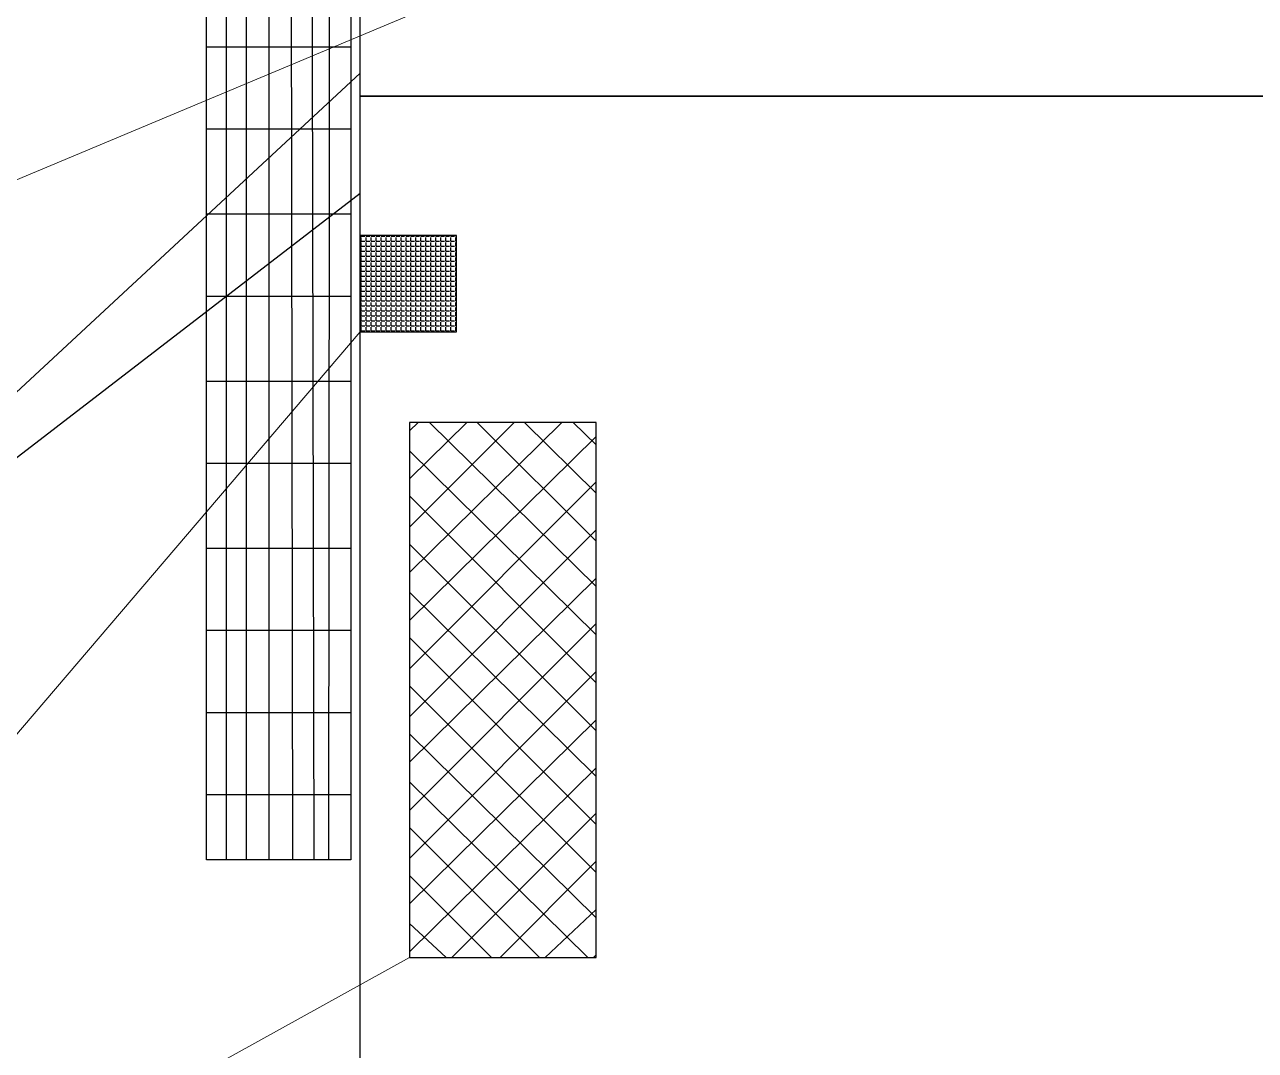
# Model space of a CAD drawing. Header units: millimetres. Extents: x 3050 to 430575, y -569542 to 36130.
# Drawn here: x 313035 to 313897, y -471014 to -470296 of the extents above; entities that cross this region are included whole.
import ezdxf

# ---------------------------------------------------------------- set-up
doc = ezdxf.new("R2010")
doc.units = ezdxf.units.MM
doc.layers.add('PDF _Геометрия', color=7, linetype='Continuous')
doc.layers.add('Стены отделка', color=7, linetype='Continuous', lineweight=30)

# ---------------------------------------------------------------- blocks, each defined once
blk = doc.blocks.new('ТХ3 4 этаж')
at = {"layer": 'PDF _Геометрия', "lineweight": 25}
h = blk.add_hatch(dxfattribs=at)
h.set_pattern_fill('ANGLE', color=5)
h.set_pattern_definition([(0, (-197403.079, -206052.264), (0, 6.985), [5.08, -1.905]), (90, (-197403.079, -206052.264), (-6.985, 4e-16), [5.08, -1.905])])
h.paths.add_polyline_path([(43006.9, -56973.7), (43141.7, -56973.7), (43141.7, -56838.9), (43006.9, -56838.9)])
at = {"color": 5, "lineweight": 25}
blk.add_line((41941.5, -57599.3), (43006.9, -56611.3), dxfattribs=at)
at = {"layer": 'PDF _Геометрия', "color": 5, "lineweight": 25}
for points in [[(44349.4, -54125.5), (44349.4, -56643.6), (43006.9, -56643.6), (43006.9, -54125.5)], [(42994.1, -54313.2), (42993.6, -57713.2), (42791.4, -57713.2), (42791.8, -54313.2)], [(44349.4, -56643.6), (44349.4, -59161.8), (43006.9, -59161.8), (43006.9, -56643.6)], [(43006.9, -56973.7), (43141.7, -56973.7), (43141.7, -56838.9), (43006.9, -56838.9)], [(43337.4, -57849.9), (43337.4, -57100.4), (43075.7, -57100.4), (43075.7, -57849.9)]]:
    blk.add_lwpolyline(points, close=True, dxfattribs=at)
for points in [[(42819.6, -57713.2), (42819.6, -54313.2)], [(42847.4, -57713.2), (42847.4, -54313.2)], [(42879.1, -57713.2), (42879.1, -54313.2)], [(42912.4, -57713.2), (42907.2, -54313.2)], [(42942.4, -57713.2), (42935.1, -54313.2)], [(42962.6, -57713.2), (42966.1, -54313.2)], [(42791.8, -56574.6), (42994.1, -56574.6)], [(42791.8, -56689.6), (42994.1, -56689.6)], [(43006.9, -56780), (41941.5, -57599.3), (41031.5, -57599.3)], [(42791.8, -56808.6), (42994.1, -56808.6)], [(42791.8, -56923.6), (42994.1, -56923.6)], [(42791.8, -57042.5), (42994.1, -57042.5)], [(43075.7, -57310.6), (43289.1, -57100.4)], [(43075.7, -57247.1), (43222.4, -57100.4)], [(43075.7, -57179.7), (43156.2, -57100.4)], [(43075.7, -57112.3), (43087.8, -57100.4)], [(43103.8, -57100.4), (43337.4, -57330.4)], [(43170.8, -57100.4), (43337.4, -57267)], [(43236.7, -57100.4), (43337.4, -57199.6)], [(43305.1, -57100.4), (43337.4, -57132.1)], [(43075.7, -57378), (43337.4, -57120.2)], [(43075.7, -57140.1), (43337.4, -57397.8)], [(42791.8, -57157.5), (42994.1, -57157.5)], [(43075.7, -57445.4), (43337.4, -57183.7)], [(43075.7, -57203.5), (43337.4, -57465.2)], [(43075.7, -57512.8), (43337.4, -57251.1)], [(43075.7, -57270.9), (43337.4, -57532.6)], [(42791.8, -57276.5), (42994.1, -57276.5)], [(43075.7, -57576.3), (43337.4, -57318.5)], [(43075.7, -57338.3), (43337.4, -57596.1)], [(42791.8, -57391.5), (42994.1, -57391.5)], [(43075.7, -57643.7), (43337.4, -57382)], [(43075.7, -57401.8), (43337.4, -57663.5)], [(43075.7, -57711.1), (43337.4, -57449.4)], [(43075.7, -57469.2), (43337.4, -57730.9)], [(42791.4, -57506.5), (42993.7, -57506.5)], [(43075.7, -57774.5), (43337.4, -57516.8)], [(43075.7, -57536.6), (43337.4, -57794.4)], [(43075.7, -57842), (43337.4, -57584.2)], [(43075.7, -57604), (43325.5, -57849.9)], [(42791.4, -57621.5), (42993.6, -57621.5)], [(43135.1, -57849.9), (43337.4, -57647.6)], [(43075.7, -57667.5), (43258.1, -57849.9)], [(43202.6, -57849.9), (43337.4, -57715.1)], [(43075.7, -57734.9), (43190.7, -57849.9)], [(43266, -57849.9), (43337.4, -57782.5)], [(43075.7, -57802.3), (43127.2, -57849.9)], [(43333.4, -57849.9), (43337.4, -57845.9)]]:
    blk.add_lwpolyline(points, dxfattribs=at)
at = {"layer": 'PDF _Геометрия', "color": 5, "lineweight": 9}
for points in [[(43452.6, -56371.9), (42454.8, -56790), (41864.8, -56800)], [(43006.9, -56973.7), (41970.3, -58186.7), (37399.1, -58186.7)], [(43075.7, -57849.9), (40869, -59071.3), (40430.6, -59071.3)]]:
    blk.add_lwpolyline(points, dxfattribs=at)
at = {"layer": 'Стены отделка', "color": 5, "lineweight": 9}
for p, q in [((42977.5, -57712.4), (42897.5, -57712.4)), ((42977.5, -57712.4), (42897.5, -57712.4)), ((42977.5, -57713.1), (42897.5, -57713.1))]:
    blk.add_line(p, q, dxfattribs=at)

msp = doc.modelspace()

# ---------------------------------------------------------------- block references
at = {"xscale": 0.5, "yscale": 0.5, "zscale": 0.5}
msp.add_blockref('ТХ3 4 этаж', (291766.25, -442024.29), dxfattribs=at)

doc.saveas('drawing.dxf')
